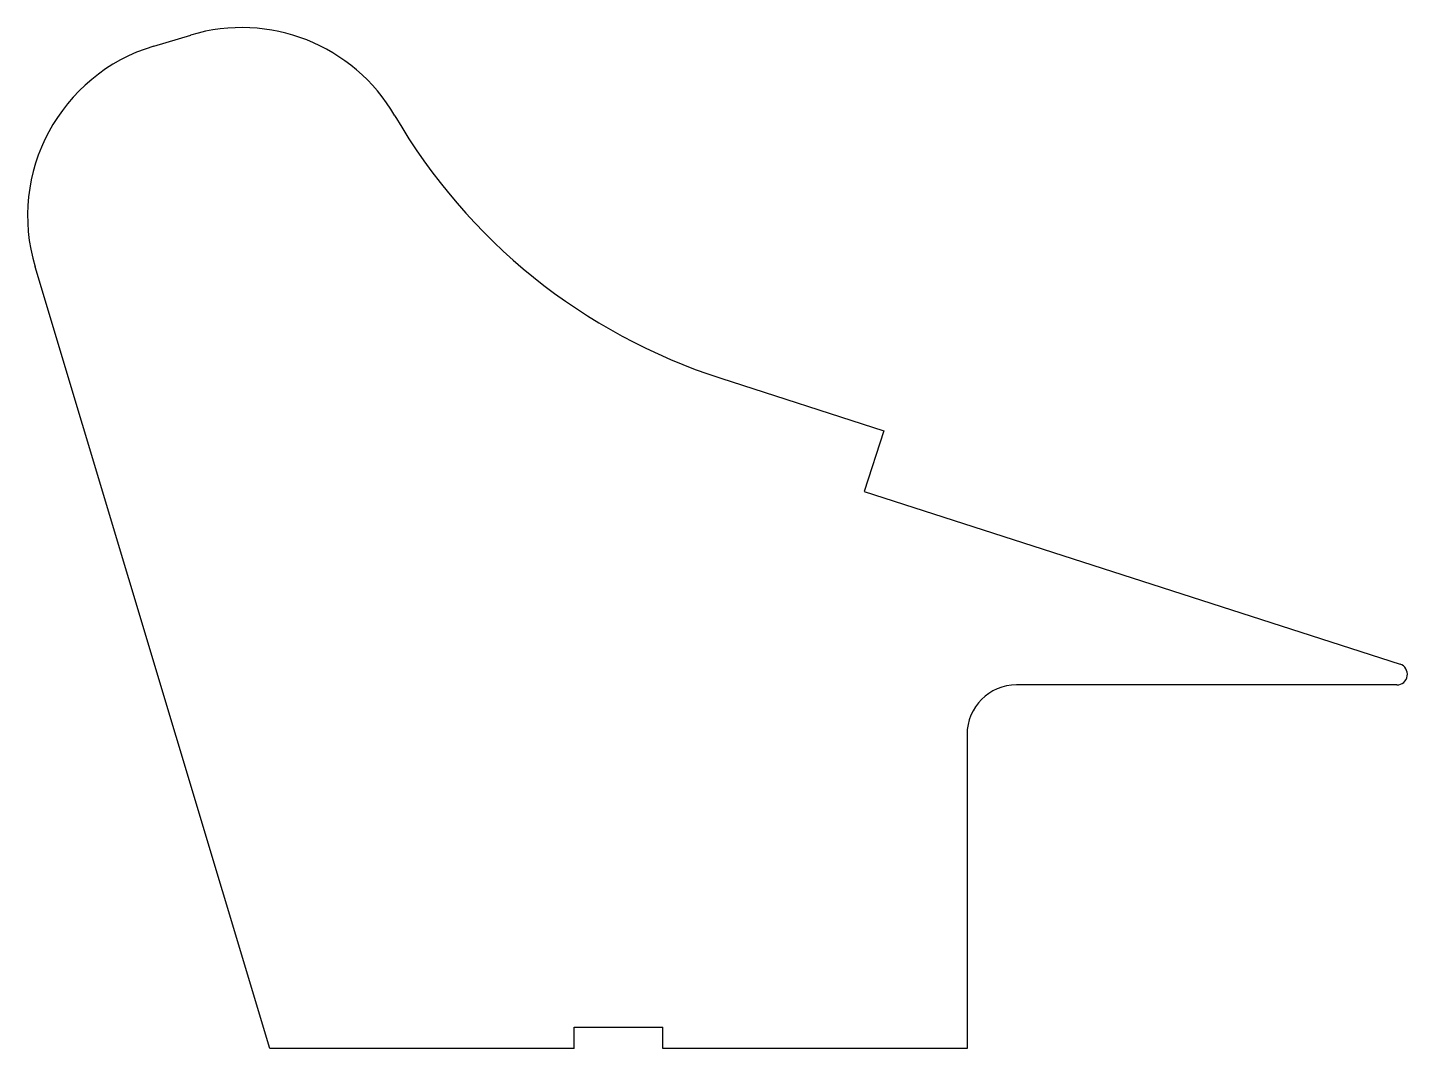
# Model space of a CAD drawing. Header units: millimetres. Extents: x 13 to 402, y 13 to 301.
import ezdxf

# ---------------------------------------------------------------- set-up
doc = ezdxf.new("R2010")
doc.units = ezdxf.units.MM
doc.header["$LTSCALE"] = 22.825
doc.layers.get('0').update_dxf_attribs({"linetype": 'CONTINUOUS'})

msp = doc.modelspace()

# ---------------------------------------------------------------- linework, layer by layer
at = {"color": 7, "linetype": 'CONTINUOUS'}
for p, q in [((48.31, 295.38), (58.74, 298.52)), ((81.13, 12.51), (14.82, 233.11)), ((208.39, 201.66), (254.37, 186.85)), ((254.37, 186.85), (248.85, 169.72)), ((248.85, 169.72), (400.14, 120.97)), ((399.22, 115.11), (291.9, 115.11)), ((277.9, 101.11), (277.9, 12.51)), ((167.01, 18.51), (192.01, 18.51)), ((167.01, 12.51), (167.01, 18.51)), ((192.01, 12.51), (192.01, 18.51)), ((167.01, 12.51), (81.13, 12.51)), ((277.9, 12.51), (192.01, 12.51))]:
    msp.add_line(p, q, dxfattribs=at)
for centre, radius, start, end in [((73.13, 250.64), 50, 30.1777, 106.73), ((62.7, 247.5), 50, 106.73, 196.73), ((259, 358.71), 165, 210.1777, 252.14), ((399.22, 118.11), 3, 270, 72.14), ((291.9, 101.11), 14, 90, 180)]:
    msp.add_arc(centre, radius, start, end, dxfattribs=at)

doc.saveas('drawing.dxf')
